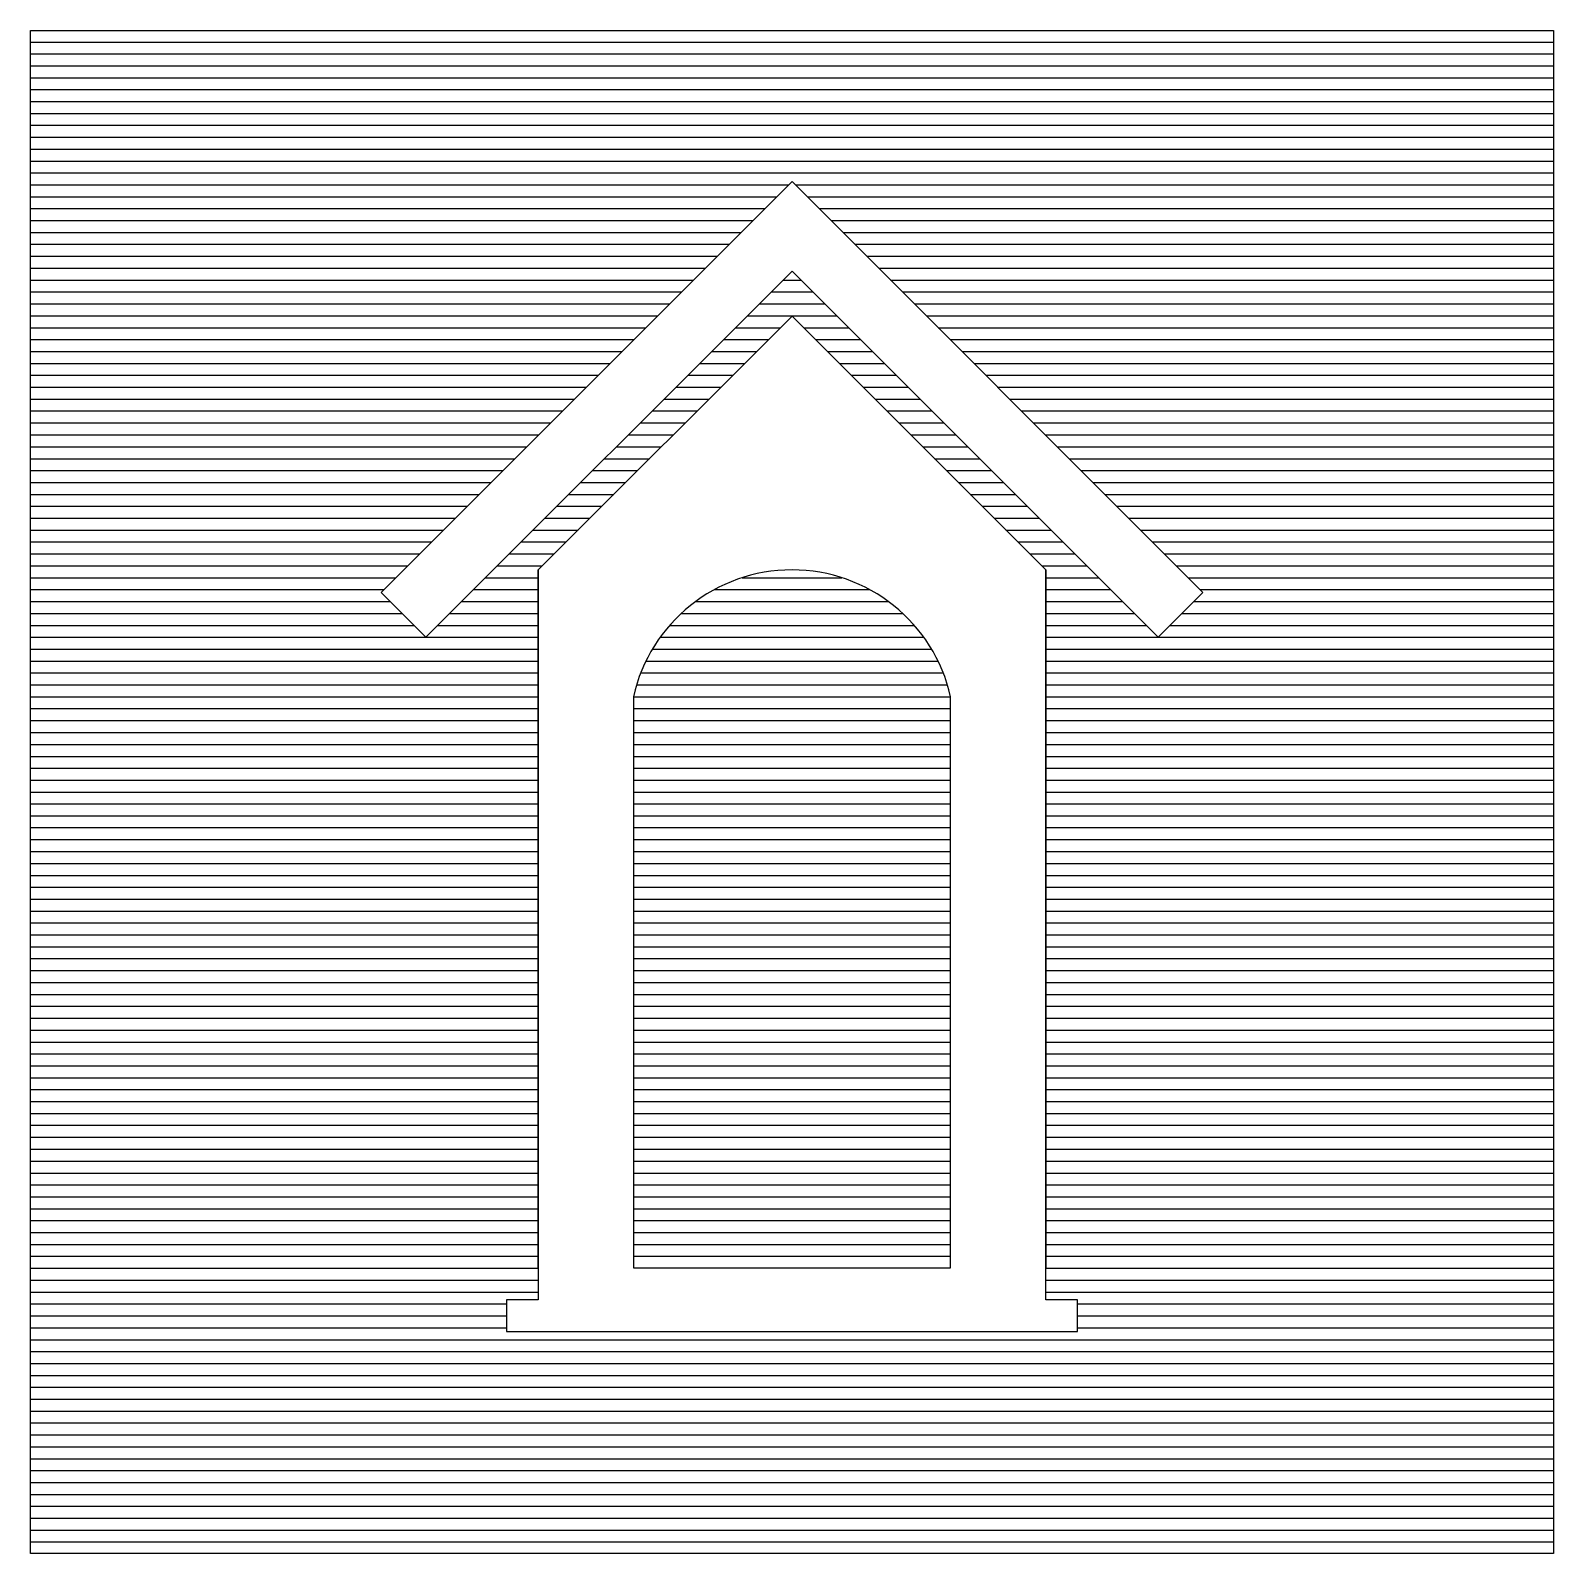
# Model space of a CAD drawing. Header units: millimetres. Extents: x -3 to 2253, y -3 to 1300.
# Drawn here: x 699 to 711, y 799 to 811 of the extents above; entities that cross this region are included whole.
import ezdxf

# ---------------------------------------------------------------- set-up
doc = ezdxf.new("R2010")
doc.units = ezdxf.units.MM
doc.layers.add('CYAN', color=4, linetype='Continuous')
doc.layers.add('VEILIG', color=7, linetype='Continuous')

# ---------------------------------------------------------------- blocks, each defined once
blk = doc.blocks.new('*X541')
at = {"color": 0}
for p, q in [((-0.392, 1.688), (0.392, 1.688)), ((-0.612, 1.595), (0.612, 1.595)), ((-0.759, 1.501), (0.759, 1.501)), ((-0.873, 1.407), (0.873, 1.407)), ((-1.038, 1.219), (1.038, 1.219)), ((-0.964, 1.313), (0.964, 1.313)), ((-1.1, 1.126), (1.1, 1.126)), ((-1.151, 1.032), (1.151, 1.032)), ((-1.225, 0.844), (1.225, 0.844)), ((-1.192, 0.938), (1.192, 0.938)), ((-1.25, 0.75), (1.25, 0.75)), ((-1.25, 0.657), (1.25, 0.657)), ((-1.25, 0.563), (1.25, 0.563)), ((-1.25, 0.469), (1.25, 0.469)), ((-1.25, 0.375), (1.25, 0.375)), ((-1.25, 0.281), (1.25, 0.281)), ((-1.25, 0.188), (1.25, 0.188)), ((-1.25, 0.094), (1.25, 0.094)), ((-1.25, 0), (1.25, 0)), ((-1.25, -0.094), (1.25, -0.094)), ((-1.25, -0.188), (1.25, -0.188)), ((-1.25, -0.281), (1.25, -0.281)), ((-1.25, -0.375), (1.25, -0.375)), ((-1.25, -0.469), (1.25, -0.469)), ((-1.25, -0.563), (1.25, -0.563)), ((-1.25, -0.657), (1.25, -0.657)), ((-1.25, -0.75), (1.25, -0.75)), ((-1.25, -0.844), (1.25, -0.844)), ((-1.25, -0.938), (1.25, -0.938)), ((-1.25, -1.032), (1.25, -1.032)), ((-1.25, -1.126), (1.25, -1.126)), ((-1.25, -1.219), (1.25, -1.219)), ((-1.25, -1.313), (1.25, -1.313)), ((-1.25, -1.407), (1.25, -1.407)), ((-1.25, -1.501), (1.25, -1.501)), ((-1.25, -1.595), (1.25, -1.595)), ((-1.25, -1.688), (1.25, -1.688)), ((-1.25, -1.782), (1.25, -1.782)), ((-1.25, -1.876), (1.25, -1.876)), ((-1.25, -1.97), (1.25, -1.97)), ((-1.25, -2.064), (1.25, -2.064)), ((-1.25, -2.157), (1.25, -2.157)), ((-1.25, -2.251), (1.25, -2.251)), ((-1.25, -2.345), (1.25, -2.345)), ((-1.25, -2.439), (1.25, -2.439)), ((-1.25, -2.533), (1.25, -2.533)), ((-1.25, -2.626), (1.25, -2.626)), ((-1.25, -2.72), (1.25, -2.72)), ((-1.25, -2.814), (1.25, -2.814)), ((-1.25, -2.908), (1.25, -2.908)), ((-1.25, -3.002), (1.25, -3.002)), ((-1.25, -3.095), (1.25, -3.095)), ((-1.25, -3.189), (1.25, -3.189)), ((-1.25, -3.283), (1.25, -3.283)), ((-1.25, -3.377), (1.25, -3.377)), ((-1.25, -3.471), (1.25, -3.471)), ((-1.25, -3.564), (1.25, -3.564)), ((-1.25, -3.658), (1.25, -3.658))]:
    blk.add_line(p, q, dxfattribs=at)
blk = doc.blocks.new('*X540')
at = {"color": 0}
for p, q in [((-6, 5.909), (6, 5.909)), ((-6, 5.816), (6, 5.816)), ((-6, 5.722), (6, 5.722)), ((-6, 5.628), (6, 5.628)), ((-6, 5.534), (6, 5.534)), ((-6, 5.44), (6, 5.44)), ((-6, 5.347), (6, 5.347)), ((-6, 5.253), (6, 5.253)), ((-6, 5.159), (6, 5.159)), ((-6, 5.065), (6, 5.065)), ((-6, 4.971), (6, 4.971)), ((-6, 4.878), (6, 4.878)), ((-6, 4.784), (-0.027, 4.784)), ((-6, 4.69), (-0.121, 4.69)), ((0.027, 4.784), (6, 4.784)), ((0.121, 4.69), (6, 4.69)), ((-6, 4.596), (-0.214, 4.596)), ((0.214, 4.596), (6, 4.596)), ((-6, 4.502), (-0.308, 4.502)), ((0.308, 4.502), (6, 4.502)), ((-6, 4.409), (-0.402, 4.409)), ((0.402, 4.409), (6, 4.409)), ((-6, 4.315), (-0.496, 4.315)), ((-6, 4.221), (-0.59, 4.221)), ((0.496, 4.315), (6, 4.315)), ((0.59, 4.221), (6, 4.221)), ((-6, 4.127), (-0.683, 4.127)), ((0.683, 4.127), (6, 4.127)), ((-6, 4.033), (-0.777, 4.033)), ((-0.07, 4.033), (0.07, 4.033)), ((0.777, 4.033), (6, 4.033)), ((-6, 3.94), (-0.871, 3.94)), ((-6, 3.846), (-0.965, 3.846)), ((-0.258, 3.846), (0.258, 3.846)), ((-0.164, 3.94), (0.164, 3.94)), ((0.871, 3.94), (6, 3.94)), ((0.965, 3.846), (6, 3.846)), ((-6, 3.752), (-1.059, 3.752)), ((-0.352, 3.752), (0.352, 3.752)), ((1.059, 3.752), (6, 3.752)), ((-6, 3.658), (-1.152, 3.658)), ((-0.445, 3.658), (-0.092, 3.658)), ((0.092, 3.658), (0.445, 3.658)), ((1.152, 3.658), (6, 3.658)), ((-6, 3.564), (-1.246, 3.564)), ((-0.539, 3.564), (-0.186, 3.564)), ((0.186, 3.564), (0.539, 3.564)), ((1.246, 3.564), (6, 3.564)), ((-6, 3.471), (-1.34, 3.471)), ((-6, 3.377), (-1.434, 3.377)), ((-0.727, 3.377), (-0.373, 3.377)), ((-0.633, 3.471), (-0.279, 3.471)), ((0.279, 3.471), (0.633, 3.471)), ((0.373, 3.377), (0.727, 3.377)), ((1.34, 3.471), (6, 3.471)), ((1.434, 3.377), (6, 3.377)), ((-6, 3.283), (-1.528, 3.283)), ((-0.821, 3.283), (-0.467, 3.283)), ((0.467, 3.283), (0.821, 3.283)), ((1.528, 3.283), (6, 3.283)), ((-6, 3.189), (-1.621, 3.189)), ((-0.914, 3.189), (-0.561, 3.189)), ((0.561, 3.189), (0.914, 3.189)), ((1.621, 3.189), (6, 3.189)), ((-6, 3.095), (-1.715, 3.095)), ((-6, 3.002), (-1.809, 3.002)), ((-1.102, 3.002), (-0.748, 3.002)), ((-1.008, 3.095), (-0.655, 3.095)), ((0.655, 3.095), (1.008, 3.095)), ((0.748, 3.002), (1.102, 3.002)), ((1.715, 3.095), (6, 3.095)), ((1.809, 3.002), (6, 3.002)), ((-6, 2.908), (-1.903, 2.908)), ((-1.196, 2.908), (-0.842, 2.908)), ((0.842, 2.908), (1.196, 2.908)), ((1.903, 2.908), (6, 2.908)), ((-6, 2.814), (-1.997, 2.814)), ((-1.29, 2.814), (-0.936, 2.814)), ((0.936, 2.814), (1.29, 2.814)), ((1.997, 2.814), (6, 2.814)), ((-6, 2.72), (-2.09, 2.72)), ((-1.383, 2.72), (-1.03, 2.72)), ((1.03, 2.72), (1.383, 2.72)), ((2.09, 2.72), (6, 2.72)), ((-6, 2.626), (-2.184, 2.626)), ((-6, 2.533), (-2.278, 2.533)), ((-1.571, 2.533), (-1.217, 2.533)), ((-1.477, 2.626), (-1.124, 2.626)), ((1.124, 2.626), (1.477, 2.626)), ((1.217, 2.533), (1.571, 2.533)), ((2.184, 2.626), (6, 2.626)), ((2.278, 2.533), (6, 2.533)), ((-6, 2.439), (-2.372, 2.439)), ((-1.665, 2.439), (-1.311, 2.439)), ((1.311, 2.439), (1.665, 2.439)), ((2.372, 2.439), (6, 2.439)), ((-6, 2.345), (-2.466, 2.345)), ((-1.759, 2.345), (-1.405, 2.345)), ((1.405, 2.345), (1.759, 2.345)), ((2.466, 2.345), (6, 2.345)), ((-6, 2.251), (-2.559, 2.251)), ((-1.852, 2.251), (-1.499, 2.251)), ((1.499, 2.251), (1.852, 2.251)), ((2.559, 2.251), (6, 2.251)), ((-6, 2.157), (-2.653, 2.157)), ((-6, 2.064), (-2.747, 2.064)), ((-2.04, 2.064), (-1.686, 2.064)), ((-1.946, 2.157), (-1.593, 2.157)), ((1.593, 2.157), (1.946, 2.157)), ((1.686, 2.064), (2.04, 2.064)), ((2.653, 2.157), (6, 2.157)), ((2.747, 2.064), (6, 2.064)), ((-6, 1.97), (-2.841, 1.97)), ((-2.134, 1.97), (-1.78, 1.97)), ((1.78, 1.97), (2.134, 1.97)), ((2.841, 1.97), (6, 1.97)), ((-6, 1.876), (-2.935, 1.876)), ((-2.228, 1.876), (-1.874, 1.876)), ((1.874, 1.876), (2.228, 1.876)), ((2.935, 1.876), (6, 1.876)), ((-6, 1.782), (-3.028, 1.782)), ((-6, 1.688), (-3.122, 1.688)), ((-2.415, 1.688), (-2, 1.688)), ((-2.321, 1.782), (-1.968, 1.782)), ((1.968, 1.782), (2.321, 1.782)), ((2, 1.688), (2.415, 1.688)), ((3.028, 1.782), (6, 1.782)), ((3.122, 1.688), (6, 1.688)), ((-6, 1.595), (-3.216, 1.595)), ((-2.509, 1.595), (-2, 1.595)), ((2, 1.595), (2.509, 1.595)), ((3.216, 1.595), (6, 1.595)), ((-6, 1.501), (-3.165, 1.501)), ((-2.603, 1.501), (-2, 1.501)), ((2, 1.501), (2.603, 1.501)), ((3.165, 1.501), (6, 1.501)), ((-6, 1.407), (-3.071, 1.407)), ((-2.697, 1.407), (-2, 1.407)), ((2, 1.407), (2.697, 1.407)), ((3.071, 1.407), (6, 1.407)), ((-6, 1.313), (-2.977, 1.313)), ((-6, 1.219), (-2, 1.219)), ((-2.79, 1.313), (-2, 1.313)), ((2, 1.313), (2.79, 1.313)), ((2, 1.219), (6, 1.219)), ((2.977, 1.313), (6, 1.313)), ((-6, 1.126), (-2, 1.126)), ((2, 1.126), (6, 1.126)), ((-6, 1.032), (-2, 1.032)), ((2, 1.032), (6, 1.032)), ((-6, 0.938), (-2, 0.938)), ((-6, 0.844), (-2, 0.844)), ((2, 0.938), (6, 0.938)), ((2, 0.844), (6, 0.844)), ((-6, 0.75), (-2, 0.75)), ((2, 0.75), (6, 0.75)), ((-6, 0.657), (-2, 0.657)), ((2, 0.657), (6, 0.657)), ((-6, 0.563), (-2, 0.563)), ((2, 0.563), (6, 0.563)), ((-6, 0.469), (-2, 0.469)), ((-6, 0.375), (-2, 0.375)), ((2, 0.469), (6, 0.469)), ((2, 0.375), (6, 0.375)), ((-6, 0.281), (-2, 0.281)), ((2, 0.281), (6, 0.281)), ((-6, 0.188), (-2, 0.188)), ((2, 0.188), (6, 0.188)), ((-6, 0.094), (-2, 0.094)), ((-6, 0), (-2, 0)), ((2, 0.094), (6, 0.094)), ((2, 0), (6, 0)), ((-6, -0.094), (-2, -0.094)), ((2, -0.094), (6, -0.094)), ((-6, -0.188), (-2, -0.188)), ((2, -0.188), (6, -0.188)), ((-6, -0.281), (-2, -0.281)), ((2, -0.281), (6, -0.281)), ((-6, -0.375), (-2, -0.375)), ((-6, -0.469), (-2, -0.469)), ((2, -0.375), (6, -0.375)), ((2, -0.469), (6, -0.469)), ((-6, -0.563), (-2, -0.563)), ((2, -0.563), (6, -0.563)), ((-6, -0.657), (-2, -0.657)), ((2, -0.657), (6, -0.657)), ((-6, -0.75), (-2, -0.75)), ((2, -0.75), (6, -0.75)), ((-6, -0.844), (-2, -0.844)), ((-6, -0.938), (-2, -0.938)), ((2, -0.844), (6, -0.844)), ((2, -0.938), (6, -0.938)), ((-6, -1.032), (-2, -1.032)), ((2, -1.032), (6, -1.032)), ((-6, -1.126), (-2, -1.126)), ((2, -1.126), (6, -1.126)), ((-6, -1.219), (-2, -1.219)), ((-6, -1.313), (-2, -1.313)), ((2, -1.219), (6, -1.219)), ((2, -1.313), (6, -1.313)), ((-6, -1.407), (-2, -1.407)), ((2, -1.407), (6, -1.407)), ((-6, -1.501), (-2, -1.501)), ((2, -1.501), (6, -1.501)), ((-6, -1.595), (-2, -1.595)), ((2, -1.595), (6, -1.595)), ((-6, -1.688), (-2, -1.688)), ((-6, -1.782), (-2, -1.782)), ((2, -1.688), (6, -1.688)), ((2, -1.782), (6, -1.782)), ((-6, -1.876), (-2, -1.876)), ((2, -1.876), (6, -1.876)), ((-6, -1.97), (-2, -1.97)), ((2, -1.97), (6, -1.97)), ((-6, -2.064), (-2, -2.064)), ((-6, -2.157), (-2, -2.157)), ((2, -2.064), (6, -2.064)), ((2, -2.157), (6, -2.157)), ((-6, -2.251), (-2, -2.251)), ((2, -2.251), (6, -2.251)), ((-6, -2.345), (-2, -2.345)), ((2, -2.345), (6, -2.345)), ((-6, -2.439), (-2, -2.439)), ((2, -2.439), (6, -2.439)), ((-6, -2.533), (-2, -2.533)), ((-6, -2.626), (-2, -2.626)), ((2, -2.533), (6, -2.533)), ((2, -2.626), (6, -2.626)), ((-6, -2.72), (-2, -2.72)), ((2, -2.72), (6, -2.72)), ((-6, -2.814), (-2, -2.814)), ((2, -2.814), (6, -2.814)), ((-6, -2.908), (-2, -2.908)), ((2, -2.908), (6, -2.908)), ((-6, -3.002), (-2, -3.002)), ((-6, -3.095), (-2, -3.095)), ((2, -3.002), (6, -3.002)), ((2, -3.095), (6, -3.095)), ((-6, -3.189), (-2, -3.189)), ((2, -3.189), (6, -3.189)), ((-6, -3.283), (-2, -3.283)), ((2, -3.283), (6, -3.283)), ((-6, -3.377), (-2, -3.377)), ((-6, -3.471), (-2, -3.471)), ((2, -3.377), (6, -3.377)), ((2, -3.471), (6, -3.471)), ((-6, -3.564), (-2, -3.564)), ((2, -3.564), (6, -3.564)), ((-6, -3.658), (-2, -3.658)), ((2, -3.658), (6, -3.658)), ((-6, -3.752), (-2, -3.752)), ((2, -3.752), (6, -3.752)), ((-6, -3.846), (-2, -3.846)), ((-6, -3.94), (-2, -3.94)), ((2, -3.846), (6, -3.846)), ((2, -3.94), (6, -3.94)), ((-6, -4.033), (-2.25, -4.033)), ((2.25, -4.033), (6, -4.033)), ((-6, -4.127), (-2.25, -4.127)), ((2.25, -4.127), (6, -4.127)), ((-6, -4.221), (-2.25, -4.221)), ((-6, -4.315), (6, -4.315)), ((2.25, -4.221), (6, -4.221)), ((-6, -4.409), (6, -4.409)), ((-6, -4.502), (6, -4.502)), ((-6, -4.596), (6, -4.596)), ((-6, -4.69), (6, -4.69)), ((-6, -4.784), (6, -4.784)), ((-6, -4.878), (6, -4.878)), ((-6, -4.971), (6, -4.971)), ((-6, -5.065), (6, -5.065)), ((-6, -5.159), (6, -5.159)), ((-6, -5.253), (6, -5.253)), ((-6, -5.347), (6, -5.347)), ((-6, -5.44), (6, -5.44)), ((-6, -5.534), (6, -5.534)), ((-6, -5.628), (6, -5.628)), ((-6, -5.722), (6, -5.722)), ((-6, -5.816), (6, -5.816)), ((-6, -5.909), (6, -5.909))]:
    blk.add_line(p, q, dxfattribs=at)
blk = doc.blocks.new('2017')
at = {"layer": 'VEILIG'}
for p, q in [((-6, 6), (6, 6)), ((-6, -6), (-6, 6)), ((6, 6), (6, -6)), ((2, 1.75), (2, -3.75)), ((6, -6), (-6, -6))]:
    blk.add_line(p, q, dxfattribs=at)
for points in [[(-2.884, 1.22), (0, 4.104), (2.884, 1.22), (3.237, 1.573), (0, 4.811), (-3.237, 1.573)], [(-2, 1.75), (-2, -4), (-2.25, -4), (-2.25, -4.25), (2.25, -4.25), (2.25, -4), (2, -4), (2, 1.75), (0, 3.75), (-2, 1.75), (-2, -3.75)]]:
    blk.add_lwpolyline(points, close=True, dxfattribs=at)
blk.add_lwpolyline([(1.25, -3.75), (1.25, 0.75, 0.8), (-1.25, 0.75), (-1.25, -3.75)], format="xyb", close=True, dxfattribs=at)
at = {"layer": 'CYAN'}
for name in ['*X540', '*X541']:
    blk.add_blockref(name, (0, 0), dxfattribs=at)

msp = doc.modelspace()

# ---------------------------------------------------------------- block references
msp.add_blockref('2017', (705, 805))

doc.saveas('drawing.dxf')
